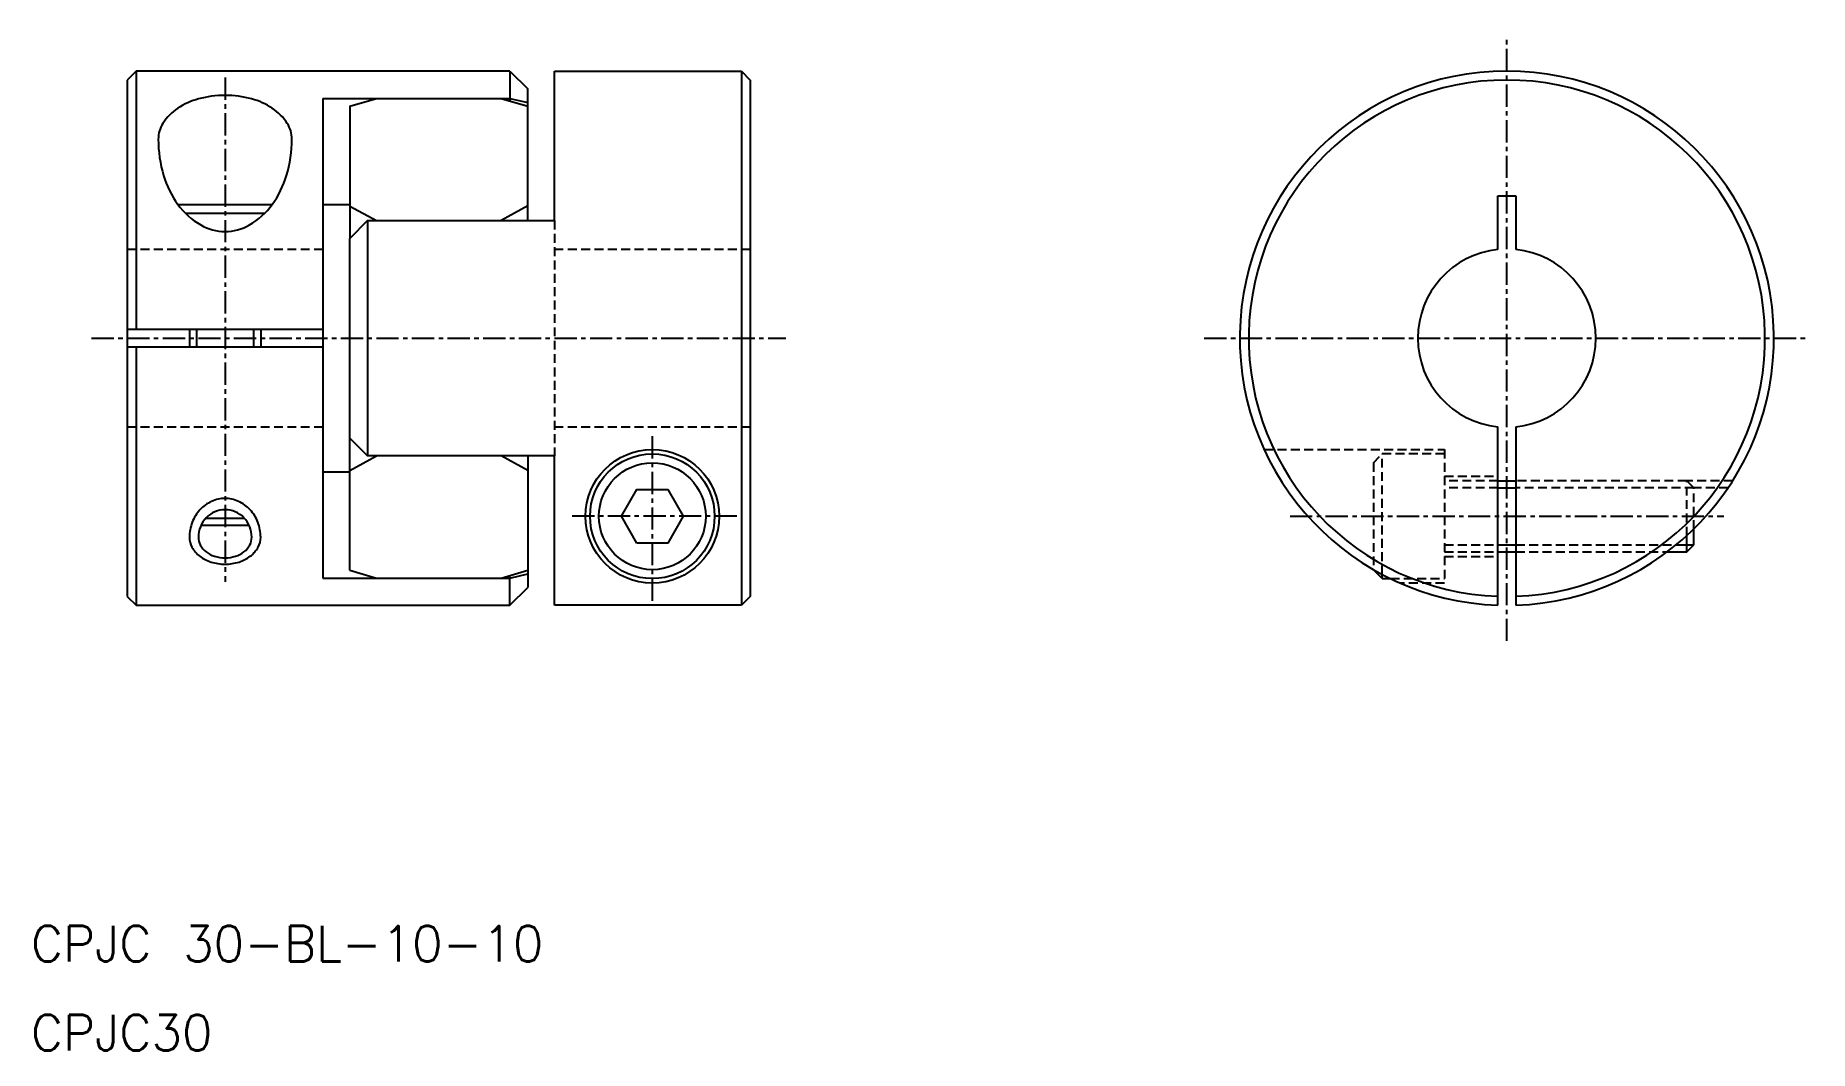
# Model space of a CAD drawing. Extents: x 46.9 to 146.5, y 10 to 67.
import ezdxf

# ---------------------------------------------------------------- set-up
doc = ezdxf.new("R2010")
doc.units = 0
doc.linetypes.add('CENTER', pattern=[2, 1.25, -0.25, 0.25, -0.25])
doc.linetypes.add('DASHED', pattern=[0.75, 0.5, -0.25])
doc.layers.get('0').update_dxf_attribs({"linetype": 'CONTINUOUS'})
doc.layers.add('CENTER', color=1, linetype='CENTER')
doc.styles.get("Standard").update_dxf_attribs({"font": 'txt.shx'})

msp = doc.modelspace()

# ---------------------------------------------------------------- linework, layer by layer
at = {"color": 7, "linetype": 'CONTINUOUS'}
for p, q in [((52.5, 65), (52, 64.5)), ((73.5, 65), (52.5, 65)), ((52.5, 65), (52.5, 50.5)), ((73.5, 65), (74.5, 64)), ((73.5, 65), (73.5, 63.321255)), ((76, 65), (86.5, 65)), ((76, 56.608606), (76, 65)), ((86.5, 65), (86.5, 35)), ((86.5, 65), (87, 64.5)), ((52, 64.5), (52, 35.5)), ((74.5, 56.608606), (74.5, 64)), ((87, 64.5), (87, 35.5)), ((63, 63.465746), (63, 36.534254)), ((63, 63.465746), (73.5, 63.465746)), ((64.5, 63.032273), (66, 63.465746)), ((64.5, 63.032273), (64.5, 55.608606)), ((73, 63.465746), (74.5, 63.032273)), ((73.5, 63.465746), (74.5, 63.231095)), ((129, 54.974937), (129, 58)), ((129, 58), (130, 58)), ((130, 58), (130, 54.974937)), ((54.858228, 57.5), (60.141771, 57.5)), ((59.711342, 57), (55.288657, 57)), ((63, 57.5), (64.5, 57.5)), ((64.5, 57.42244), (66, 56.608606)), ((74.5, 57.426967), (73, 56.608606)), ((65.5, 56.608606), (64.5, 55.608606)), ((65.5, 56.608606), (65.5, 43.391393)), ((65.5, 56.608606), (76, 56.608606)), ((64.5, 44.391393), (64.5, 55.608606)), ((52, 50.5), (63, 50.5)), ((55.5, 50.5), (55.5, 49.480855)), ((59.5, 50.5), (59.5, 49.480855)), ((63, 49.5), (52, 49.5)), ((52.5, 49.5), (52.5, 35)), ((129, 35.008335), (129, 45.025062)), ((130, 45.025062), (130, 35.008335)), ((64.5, 36.967726), (64.5, 44.391393)), ((64.5, 44.391393), (65.5, 43.391393)), ((64.5, 42.57756), (66, 43.391393)), ((76, 43.391393), (65.5, 43.391393)), ((74.5, 42.573033), (73, 43.391393)), ((74.5, 43.391393), (74.5, 36)), ((76, 35), (76, 43.391393)), ((63, 42.5), (64.5, 42.5)), ((129, 42), (130, 42)), ((56.424604, 39.9), (58.575395, 39.9)), ((56.151963, 39.5), (58.848037, 39.5)), ((139.6, 38), (139.6, 38.909914)), ((140, 38.4), (140, 39.287857)), ((129, 38), (130, 38)), ((138.5, 38), (139.6, 38)), ((139.6, 38), (140, 38.4)), ((64.5, 36.967726), (66, 36.534254)), ((73, 36.534254), (74.5, 36.967726)), ((122.5, 36.5), (122, 37)), ((63, 36.534254), (73.5, 36.534254)), ((73.5, 36.534254), (74.5, 36.768905)), ((73.5, 35), (73.5, 36.678744)), ((73.5, 35), (74.5, 36)), ((122.5, 36.5), (122.5, 36.7335)), ((122.5, 36.5), (122.961652, 36.5)), ((52, 35.5), (52.5, 35)), ((52.5, 35), (73.5, 35)), ((86.5, 35), (76, 35)), ((87, 35.5), (86.5, 35))]:
    msp.add_line(p, q, dxfattribs=at)
at = {"color": 3, "linetype": 'DASHED'}
for p, q in [((76, 56.608606), (76, 43.391393)), ((52, 55), (63, 55)), ((76, 55), (87, 55)), ((63, 45), (52, 45)), ((87, 45), (76, 45)), ((115.86411, 43.75), (126, 43.75)), ((122, 43), (122.5, 43.5)), ((122, 43), (122, 37.009618)), ((122.5, 36.7335), (122.5, 43.5)), ((126, 43.5), (122.5, 43.5)), ((126, 43.75), (126, 36.25)), ((126, 42.25), (129, 42.25)), ((129, 42), (126, 42)), ((139.6, 42), (130, 42)), ((139.6, 38.909914), (139.6, 42)), ((142.188578, 42), (139.6, 42)), ((140, 41.6), (139.6, 42)), ((129, 41.6), (126, 41.6)), ((140, 41.6), (130, 41.6)), ((140, 39.287857), (140, 41.6)), ((141.927389, 41.6), (140, 41.6)), ((126, 38.4), (129, 38.4)), ((126, 38), (129, 38)), ((130, 38.4), (139.009995, 38.4)), ((130, 38), (138.5, 38)), ((122, 37.009618), (122, 37)), ((126, 37.75), (129, 37.75)), ((122.961652, 36.5), (126, 36.5)), ((126, 36.25), (123.505211, 36.25))]:
    msp.add_line(p, q, dxfattribs=at)
at = {"color": 3, "linetype": 'CONTINUOUS'}
for p, q in [((55.9, 50.5), (55.9, 49.5)), ((59.1, 50.5), (59.1, 49.5)), ((129, 41.6), (130, 41.6)), ((129, 38.4), (130, 38.4)), ((139.009995, 38.4), (140, 38.4))]:
    msp.add_line(p, q, dxfattribs=at)
at = {"color": 7, "linetype": 'CONTINUOUS'}
for points in [[(61.25, 61.18034, 0.141948), (60.995207, 62.059746, 0.107163), (60.15165, 62.916676, 0.078886), (58.993941, 63.436882, 0.066312), (57.5, 63.63589, 0.066312), (56.006058, 63.436882, 0.078886), (54.848349, 62.916676, 0.107163), (54.004793, 62.059746, 0.141948), (53.75, 61.18034, 0.141948)], [(53.75, 61.18034, 0.072888), (54.050532, 59.129695, 0.083963), (54.848349, 57.513602, 0.106532), (56.13261, 56.358664, 0.130779), (57.5, 55.994789, 0.130779), (58.867389, 56.358664, 0.106532), (60.15165, 57.513602, 0.083963), (60.949467, 59.129695, 0.072888), (61.25, 61.18034, 0.072888)], [(59, 38.81966, 0.095619), (58.885089, 39.415045, 0.097255), (58.56066, 39.915435, 0.099661), (58.071663, 40.252144, 0.101432), (57.5, 40.36932, 0.101432), (56.928337, 40.252144, 0.099661), (56.439339, 39.915435, 0.097255), (56.11491, 39.415045, 0.095619), (56, 38.81966, 0.095619)], [(56, 38.81966, 0.124011), (56.107223, 38.393995, 0.10566), (56.439339, 38.002931, 0.087079), (56.909935, 37.756453, 0.077342), (57.5, 37.664631, 0.077342), (58.090064, 37.756453, 0.087079), (58.56066, 38.002931, 0.10566), (58.892776, 38.393995, 0.124011), (59, 38.81966, 0.124011)]]:
    msp.add_lwpolyline(points, format="xyb", dxfattribs=at)
at = {"color": 3, "linetype": 'CONTINUOUS'}
for points in [[(59.5, 38.81966, 0.091027), (59.345264, 39.662566, 0.09508), (58.914213, 40.361393, 0.101435), (58.25678, 40.837054, 0.106438), (57.5, 41, 0.106438), (56.74322, 40.837054, 0.101435), (56.085786, 40.361393, 0.09508), (55.654736, 39.662566, 0.091027), (55.5, 38.81966, 0.091027)], [(55.5, 38.81966, 0.126235), (55.64211, 38.265749, 0.10599), (56.085786, 37.753175, 0.086054), (56.711827, 37.431657, 0.075836), (57.5, 37.311422, 0.075836), (58.288173, 37.431657, 0.086054), (58.914213, 37.753175, 0.10599), (59.35789, 38.265749, 0.126235), (59.5, 38.81966, 0.126235)]]:
    msp.add_lwpolyline(points, format="xyb", dxfattribs=at)
at = {"color": 7, "linetype": 'CONTINUOUS'}
msp.add_lwpolyline([(80.633974, 38.5), (79.767949, 40), (80.633974, 41.5), (82.366025, 41.5), (83.23205, 40), (82.366025, 38.5)], close=True, dxfattribs=at)
for radius in [3.75, 3.5, 3]:
    msp.add_circle((81.5, 40), radius, dxfattribs=at)
for radius, start, end in [(15, 271.910213, 268.089787), (14.5, 271.976108, 268.023892), (5, 95.73917, 264.26083), (5, 275.73917, 84.26083)]:
    msp.add_arc((129.5, 50), radius, start, end, dxfattribs=at)
at = {"layer": 'CENTER', "color": 1, "linetype": 'CENTER'}
for p, q in [((129.5, 33), (129.5, 67)), ((57.5, 64.63589), (57.5, 36.311422)), ((50, 50), (89, 50)), ((112.5, 50), (146.5, 50)), ((81.5, 35.25), (81.5, 44.75)), ((86.25, 40), (76.75, 40)), ((117.31966, 40), (141.68034, 40))]:
    msp.add_line(p, q, dxfattribs=at)

# ---------------------------------------------------------------- texts
at = {"color": 7, "linetype": 'CONTINUOUS'}
for s, p in [('CPJC 30-BL-10-10', (46.593706, 15)), ('CPJC30', (46.593706, 10))]:
    msp.add_text(s, height=2, dxfattribs=at).set_placement(p)

doc.saveas('drawing.dxf')
